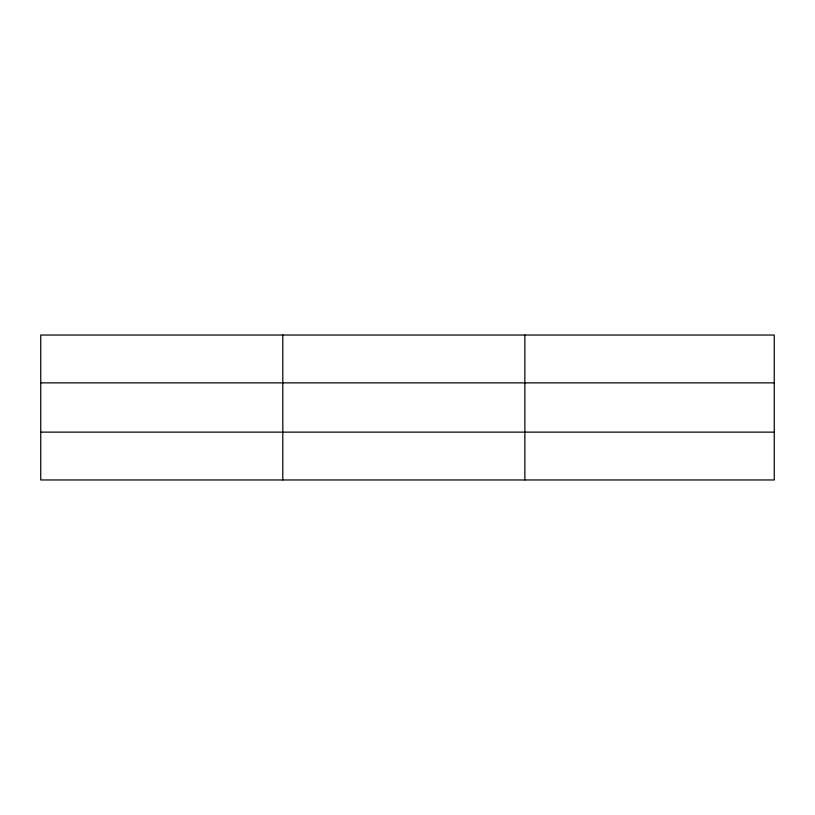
<?xml version="1.0" encoding="UTF-8"?>
<svg xmlns="http://www.w3.org/2000/svg" width="815" height="815" viewBox="0 0 815 815"><rect width="100%" height="100%" fill="white"/><g stroke="black" fill="none" stroke-linecap="round" stroke-linejoin="round"><path stroke-width="1.22" d="M282.805 479.964L282.805 335.036M524.86 479.964L524.86 335.036M774.25 432.133L774.25 479.964L40.75 479.964L40.75 335.036L774.25 335.036L774.25 432.133L40.75 432.133M40.75 382.867L774.25 382.867"/></g></svg>
